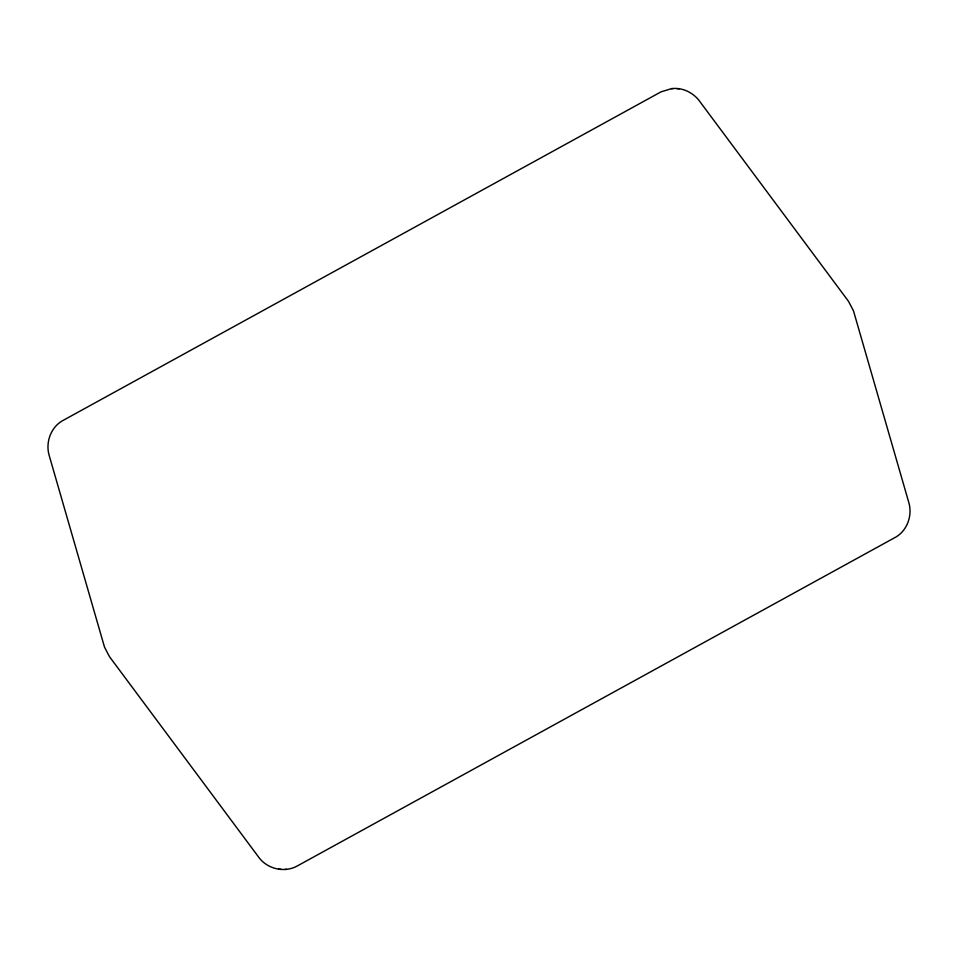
<?xml version="1.0" encoding="UTF-8"?>
<svg xmlns="http://www.w3.org/2000/svg" width="958" height="958" viewBox="0 0 958 958"><rect width="100%" height="100%" fill="white"/><g stroke="black" fill="none" stroke-linecap="round" stroke-linejoin="round"><path stroke-width="1.44" d="M671.582 88.627L661.044 91.848L64.054 419.891C51.241 426.178 45.313 441.722 49.109 455.194L104.482 647.033L107.284 652.482L109.535 656.733L259.426 858.164C268.18 869.193 284.49 872.822 296.956 866.152L893.946 538.109C906.759 531.822 912.687 516.278 908.891 502.806L853.518 310.967L850.716 305.518L848.465 301.267L698.574 99.836C691.987 91.98 681.892 87.358 671.582 88.627L672.767 88.639M285.233 869.361L286.418 869.373M676.983 88.687L679.39 88.723M278.61 869.277L281.017 869.313"/></g></svg>
